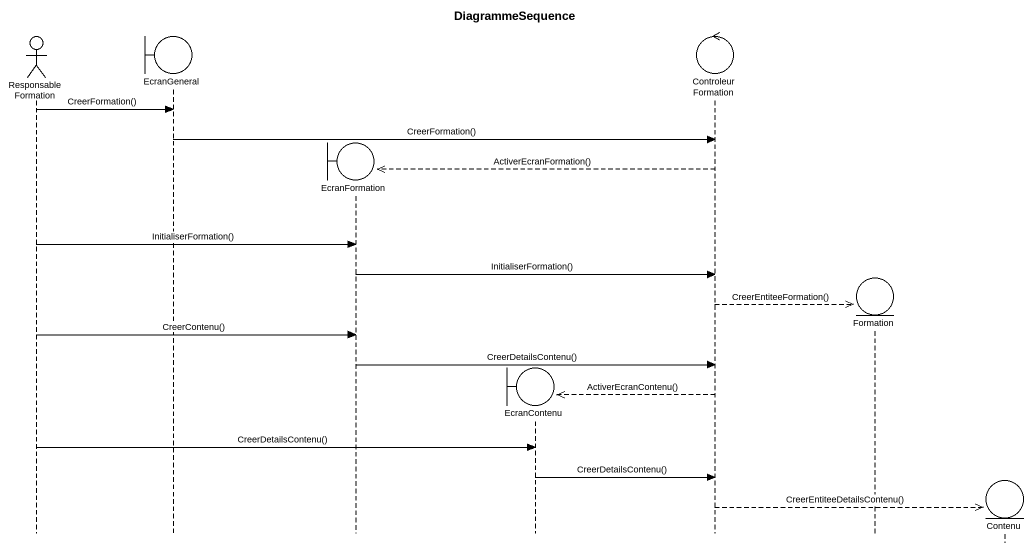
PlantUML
@startuml
title DiagrammeSequence
hide footbox
actor ResponsableFormation
boundary EcranGeneral
boundary EcranFormation
boundary EcranContenu
control ControleurFormation
entity Formation
entity Contenu

ResponsableFormation -> EcranGeneral : CreerFormation()
EcranGeneral -> ControleurFormation : CreerFormation()
ControleurFormation -->> EcranFormation ** : ActiverEcranFormation()
ResponsableFormation -> EcranFormation : InitialiserFormation()
EcranFormation -> ControleurFormation : InitialiserFormation()
ControleurFormation -->> Formation ** : CreerEntiteeFormation()
ResponsableFormation -> EcranFormation : CreerContenu()
EcranFormation -> ControleurFormation : CreerDetailsContenu()
ControleurFormation -->> EcranContenu ** : ActiverEcranContenu()
ResponsableFormation -> EcranContenu : CreerDetailsContenu()
EcranContenu -> ControleurFormation : CreerDetailsContenu()
ControleurFormation -->> Contenu ** : CreerEntiteeDetailsContenu()
@enduml
